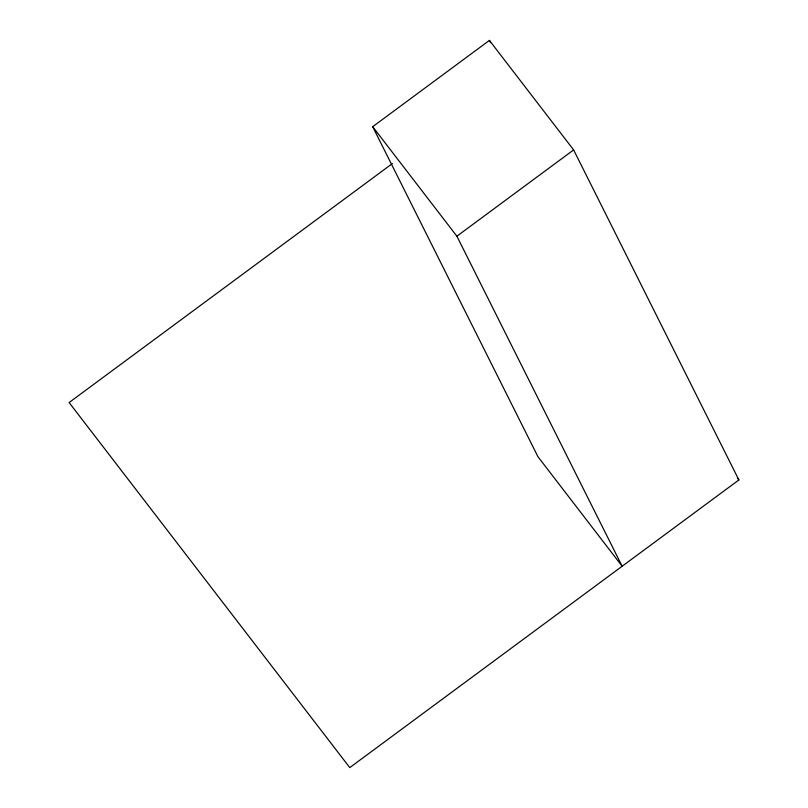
<?xml version="1.0" encoding="UTF-8"?>
<svg xmlns="http://www.w3.org/2000/svg" width="808" height="808" viewBox="0 0 808 808"><rect width="100%" height="100%" fill="white"/><g stroke="black" fill="none" stroke-linecap="round" stroke-linejoin="round"><path stroke-width="1.21" d="M372.69 126.694L456.884 236.209L622.15 566.246L537.956 456.732L372.69 126.694L489.416 40.4L573.619 149.914L738.886 479.952L349.773 767.6L69.114 402.546L392.395 163.559M456.884 236.209L573.619 149.914M737.351 477.962L738.886 479.952M489.416 40.4L490.547 42.652"/></g></svg>
